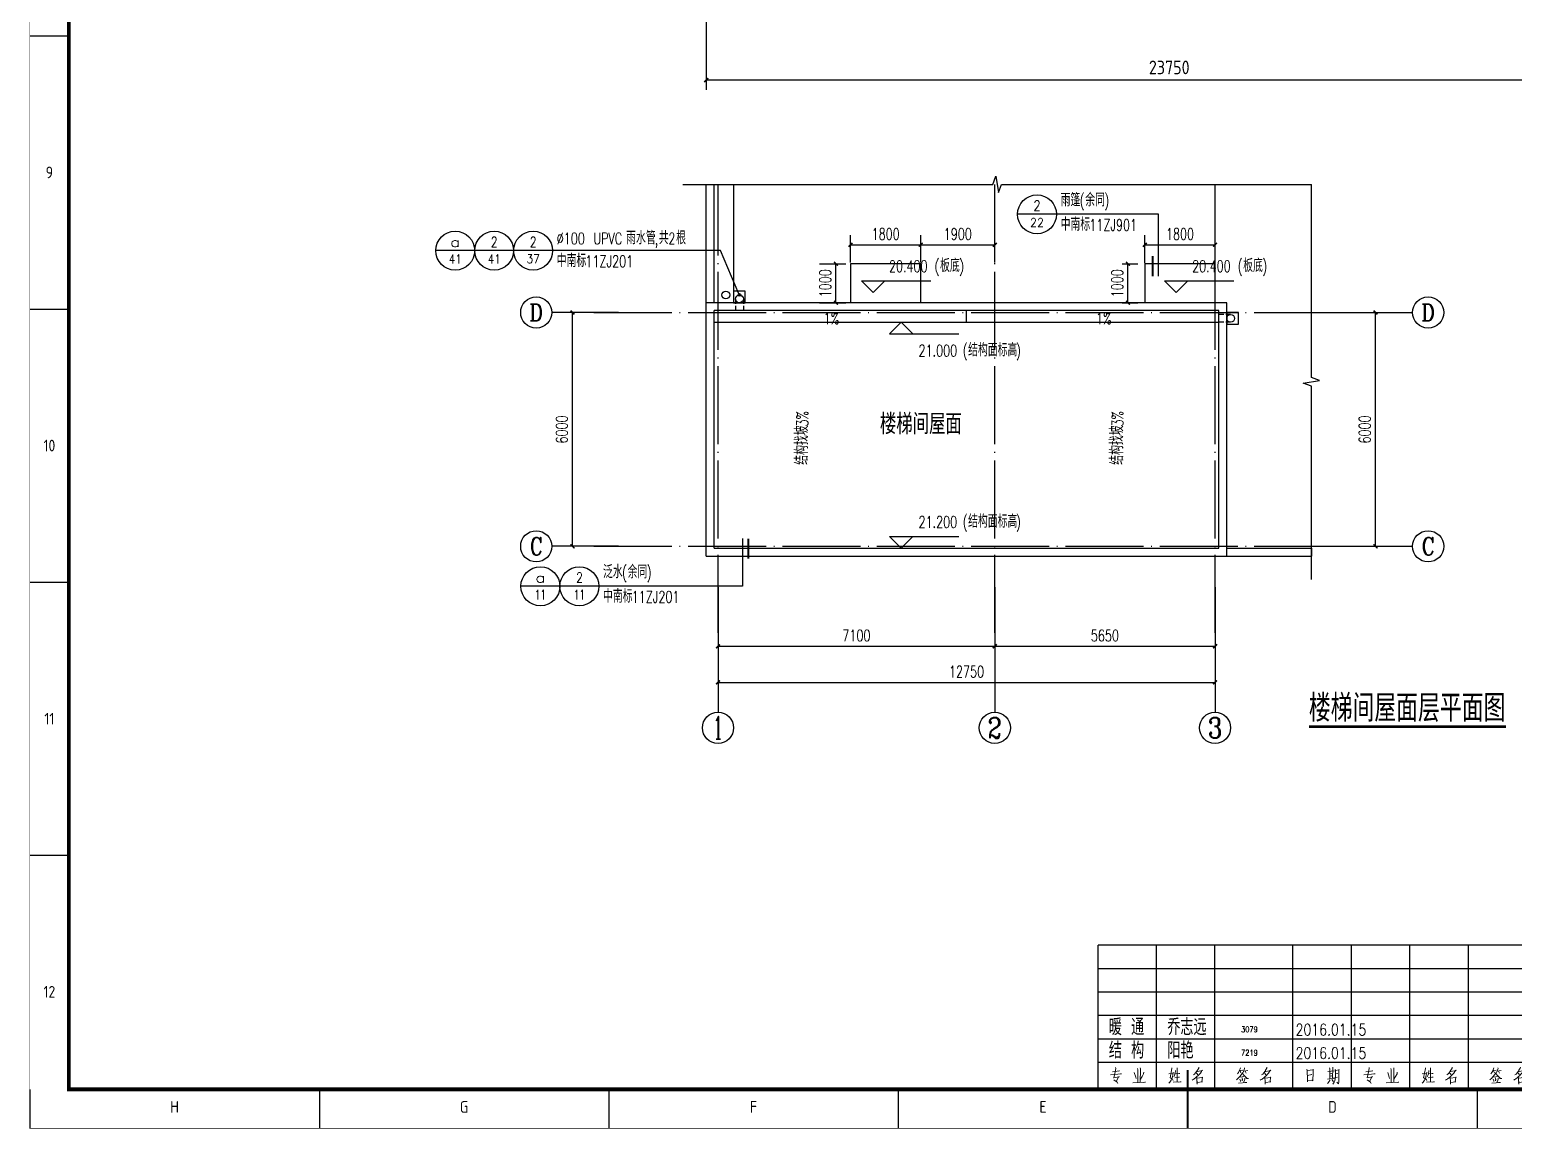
# Model space of a CAD drawing. Extents: x -59142 to 322364, y -122476 to 91021.
# Drawn here: x 185464 to 223547, y 6871 to 35089 of the extents above; entities that cross this region are included whole.
import ezdxf
from ezdxf.enums import TextEntityAlignment as Align

# ---------------------------------------------------------------- set-up
doc = ezdxf.new("R2010")
doc.units = 0
doc.header["$LTSCALE"] = 1000
doc.header["$MEASUREMENT"] = 0
doc.linetypes.add('DASH', pattern=[0.35, 0.25, -0.1])
doc.linetypes.add('DOTE', pattern=[2.42, 2, -0.2, 0.02, -0.2])
for name, color, linetype in [('AXIS', 3, 'Continuous'), ('AXIS_TEXT', 7, 'Continuous'), ('DIM_ELEV', 3, 'Continuous'), ('DIM_IDEN', 3, 'Continuous'), ('DIM_SYMB', 3, 'Continuous'), ('DOTE', 1, 'DOTE'), ('GROUND', 204, 'Continuous'), ('HQ1', 7, 'Continuous'), ('HQ2', 7, 'Continuous'), ('PUB_DIM', 3, 'Continuous'), ('PUB_TEXT', 7, 'Continuous'), ('STAIR', 2, 'Continuous'), ('TEXT', 62, 'Continuous'), ('WALL', 255, 'Continuous'), ('WALL-PARAPET', 9, 'Continuous')]:
    doc.layers.add(name, color=color, linetype=linetype)
doc.styles.add('_TCH_AXIS', font='COMPLEX', dxfattribs={"bigfont": 'GBCBIG'})
doc.styles.add('_TCH_DIM', font='SIMPLEX', dxfattribs={"bigfont": 'GBCBIG'})
doc.styles.add('_TCH_DIM_T3', font='SIMPLEX', dxfattribs={"width": 0.705882, "bigfont": 'GBCBIG'})
doc.styles.add('_TCH_LABEL', font='COMPLEX', dxfattribs={"bigfont": 'GBCBIG'})
doc.styles.add('COMPLEX', font='COMPLEX')
doc.styles.add('HZTXT', font='geditxt.shx', dxfattribs={"width": 0.8, "bigfont": 'hztxt1.shx'})
doc.styles.get("Standard").update_dxf_attribs({"font": 'gbenor.shx', "bigfont": 'gbcbig.shx'})
doc.styles.add('TK', font='GEDITXT.SHX', dxfattribs={"width": 0.85, "height": 3.5, "bigfont": 'DXT.SHX'})
doc.dimstyles.new('_TCH_ARCH&&100', dxfattribs={"dimtxt": 297.5, "dimasz": 100, "dimexe": 250, "dimexo": 300, "dimgap": 126.25, "dimtad": 1, "dimdec": 0, "dimzin": 0, "dimdsep": 46, "dimtxsty": '_TCH_DIM_T3', "dimblk": 'ARCHTICK', "dimcen": 0.09, "dimazin": 2, "dimtfac": 1, "dimtdec": 0, "dimtix": 1, "dimtmove": 2, "dimatfit": 3, "dimfxl": 1, "dimtolj": 1, "dimtzin": 0, "dimarcsym": 0})
doc.dimstyles.get("Standard").update_dxf_attribs({"dimscale": 100, "dimtxt": 3.5, "dimasz": 1, "dimexe": 2.5, "dimexo": 3, "dimgap": 1.5, "dimtad": 1, "dimdec": 0, "dimzin": 0, "dimdsep": 46, "dimtxsty": 'Standard', "dimblk": 'ARCHTICK', "dimcen": 0.09, "dimadec": 0, "dimazin": 0, "dimtfac": 1, "dimtdec": 0, "dimtix": 1, "dimtmove": 2, "dimatfit": 3, "dimfxl": 1, "dimtolj": 1, "dimtzin": 0, "dimarcsym": 0})

# ---------------------------------------------------------------- blocks, each defined once
blk = doc.blocks.new('GEDI_WK_A1_V')
at = {"color": 3}
for p, q in [((0, 280.33), (10, 280.33)), ((0, 210.25), (10, 210.25)), ((0, 140.17), (10, 140.17)), ((0, 70.08), (10, 70.08)), ((0, 10), (0, 0)), ((74.25, 10), (74.25, 0)), ((148.5, 10), (148.5, 0)), ((222.75, 10), (222.75, 0)), ((297, 10), (297, 0)), ((371.25, 10), (371.25, 0))]:
    blk.add_line(p, q, dxfattribs=at)
for points, const_width in [([(0, 841), (0, 0), (594, 0), (594, 841)], 0.1), ([(10, 816), (10, 10), (584, 10), (584, 816)], 1)]:
    blk.add_lwpolyline(points, close=True, dxfattribs=dict(at, const_width=const_width))
at = {"color": 3, "const_width": 0.5}
blk.add_lwpolyline([(297, 15), (297, 0)], dxfattribs=at)
at = {"color": 3}
for s, p in [('9', (5, 245.29)), ('10', (5, 175.21)), ('11', (5, 105.12)), ('12', (5, 35.04))]:
    blk.add_text(s, height=3, dxfattribs=at).set_placement(p, align=Align.MIDDLE)
for s, p in [('H', (37.12, 4)), ('G', (111.38, 4)), ('F', (185.62, 4)), ('E', (259.88, 4)), ('D', (334.12, 4))]:
    blk.add_text(s, height=3, dxfattribs=at).set_placement(p, align=Align.CENTER)
blk = doc.blocks.new('GEDI_HQ1_2012')
at = {"layer": 'HQ1', "color": 2}
for p, q in [((0, 37), (-65, 37)), ((-65, 0), (-65, 37)), ((-50, 0), (-50, 37)), ((-35, 0), (-35, 37)), ((-15, 0), (-15, 37)), ((0, 0), (0, 37)), ((-65, 31), (0, 31)), ((-65, 25), (0, 25)), ((-65, 19), (0, 19)), ((-65, 13), (0, 13)), ((-65, 7), (0, 7)), ((0, 0), (0, 7)), ((-65, 0), (0, 0))]:
    blk.add_line(p, q, dxfattribs=at)
at = {"layer": 'HQ1', "color": 7, "lineweight": 0}
for points in [[(-61.84, 3.75), (-58.95, 3.96), (-59.09, 3.99), (-59.26, 3.96)], [(-61.32, 4.51), (-59.5, 4.74), (-59.61, 4.74), (-59.81, 4.67)], [(-60.48, 5.59), (-60.45, 5.32), (-60.68, 4.06), (-60.94, 2.94), (-61, 3), (-59.61, 3.24), (-59.64, 3.34), (-60.33, 1.98)], [(-55.7, 4.3), (-55.3, 3.17), (-55.24, 2.8)], [(-54.89, 5.32), (-54.83, 5.02), (-54.83, 1.71)], [(-54.16, 5.56), (-54.1, 5.29), (-54.16, 1.74)], [(-53.24, 4.44), (-53.3, 3.99), (-53.67, 3.34), (-54.13, 2.66)], [(-45.7, 4.4), (-45.7, 4.26), (-45.81, 3.69), (-45.9, 3.24), (-45.95, 2.94), (-46.07, 2.69), (-46.25, 2.39), (-46.42, 2.12), (-46.62, 1.84), (-46.85, 1.57)], [(-46.82, 3.96), (-45.72, 4.09)], [(-46.04, 5.53), (-46.04, 5.36), (-46.48, 3), (-46.3, 2.9), (-46.1, 2.73), (-45.92, 2.59), (-45.78, 2.42), (-45.7, 2.25)], [(-45.12, 4.88), (-45.12, 4.64), (-45.26, 3.99), (-45.4, 3.58), (-45.58, 3.21)], [(-45.17, 3.96), (-44.02, 4.06), (-44.1, 4.09), (-44.27, 4.06)], [(-44.71, 5.53), (-44.68, 5.32), (-44.74, 1.88)], [(-39.56, 4.64), (-39.47, 4.61), (-38.17, 4.84), (-38.25, 4.91), (-38.49, 4.57), (-38.74, 4.2), (-39.01, 3.89), (-39.3, 3.58), (-39.62, 3.27), (-39.96, 2.97), (-40.34, 2.69), (-40.4, 2.66), (-40.63, 2.52), (-40.86, 2.36)], [(-39.15, 5.7), (-39.18, 5.46), (-39.53, 4.91), (-39.73, 4.57), (-39.96, 4.26), (-40.25, 3.92), (-40.54, 3.69)], [(-39.88, 4.26), (-39.82, 4.23), (-39.5, 3.92), (-39.47, 3.75), (-39.59, 3.99)], [(-27.95, 4.37), (-27.98, 4.2), (-28.44, 3.58), (-28.47, 3.51), (-28.7, 3.21), (-29.11, 2.83), (-29.31, 2.66), (-29.51, 2.49)], [(-28.5, 5.49), (-28.53, 5.26), (-28.76, 4.74), (-28.96, 4.33), (-29.2, 3.99)], [(-28.73, 4.81), (-27.89, 4.91)], [(-28.53, 4.78), (-28.33, 4.26)], [(-28.01, 4.13), (-26.85, 2.83), (-26.38, 2.83), (-26.85, 2.87), (-27.08, 3.11)], [(-27.43, 5.49), (-27.4, 5.32), (-27.75, 4.37)], [(-27.6, 4.71), (-26.56, 4.88)], [(-27.28, 4.67), (-27.02, 4.13)], [(-22.07, 4.64), (-21.98, 4.61), (-20.68, 4.84), (-20.76, 4.91), (-20.99, 4.57), (-21.26, 4.2), (-21.52, 3.89), (-21.81, 3.58), (-22.12, 3.27), (-22.47, 2.97), (-22.85, 2.69), (-22.91, 2.66), (-23.14, 2.52), (-23.37, 2.36)], [(-21.66, 5.7), (-21.69, 5.46), (-22.04, 4.91), (-22.24, 4.57), (-22.47, 4.26), (-22.76, 3.92), (-23.05, 3.69)], [(-22.39, 4.26), (-22.33, 4.23), (-22.01, 3.92), (-21.98, 3.75), (-22.1, 3.99)], [(-11.41, 5.19), (-11.35, 4.84), (-11.32, 4.09), (-11.29, 3.31), (-11.29, 3.21), (-11.29, 2.66), (-11.29, 1.94), (-11.29, 2.18), (-10.17, 2.39), (-9.93, 2.15), (-9.87, 2.46), (-9.87, 2.87), (-9.84, 3.65), (-9.82, 4.47), (-9.82, 5.15), (-9.79, 5.05), (-11.32, 4.81)], [(-11.29, 3.58), (-10.17, 3.79), (-10.28, 3.82), (-10.54, 3.69)], [(-6.08, 4.57), (-4.37, 4.78)], [(-5.62, 5.49), (-5.56, 5.29), (-5.56, 2.73)], [(-5.53, 3.99), (-5.01, 4.09)], [(-4.8, 5.7), (-4.75, 5.49), (-4.83, 2.83)], [(-4.14, 5.22), (-4.05, 4.84), (-4.05, 4.09), (-4.08, 3.27), (-4.14, 2.76), (-4.28, 2.22), (-4.46, 1.88), (-4.78, 1.37)], [(-4.05, 4.81), (-3.18, 4.98), (-3.27, 5.08), (-3.27, 4.03), (-3.27, 3.96), (-3.24, 2.42), (-3.27, 1.84), (-3.3, 1.5), (-3.33, 1.4), (-3.76, 1.84), (-3.36, 1.54)], [(-4.02, 3.96), (-3.53, 4.06)], [(-60.97, 2.42), (-60.62, 2.15), (-60.39, 1.98), (-60.13, 1.81), (-59.99, 1.67), (-59.9, 1.5)], [(-56.1, 1.64), (-52.83, 1.81), (-52.98, 1.84), (-53.3, 1.77)], [(-45.75, 1.81), (-43.72, 1.91), (-43.93, 1.94), (-44.27, 1.88)], [(-45.29, 3), (-44.07, 3.17), (-44.22, 3.17), (-44.36, 3.11)], [(-39.73, 3.04), (-39.67, 2.94), (-39.62, 2.08), (-39.59, 1.98), (-39.59, 1.37), (-39.62, 1.64), (-39.62, 1.74), (-38.19, 1.91), (-38.22, 1.91), (-38.37, 1.91), (-38.22, 3.17), (-38.17, 3.11), (-38.25, 3.07), (-39.64, 2.87)], [(-28.99, 1.61), (-26.79, 1.77), (-26.93, 1.77), (-27.25, 1.74)], [(-28.62, 2.66), (-28.47, 2.22), (-28.47, 2.01), (-28.5, 2.29)], [(-27.57, 3.27), (-28.5, 3.14)], [(-28.07, 2.94), (-27.95, 2.42), (-28.01, 2.15), (-28.01, 2.52)], [(-27.34, 2.9), (-27.34, 2.66), (-27.69, 1.71)], [(-22.24, 3.04), (-22.18, 2.94), (-22.12, 2.08), (-22.1, 1.98), (-22.1, 1.37), (-22.12, 1.64), (-22.12, 1.74), (-20.71, 1.91), (-20.74, 1.91), (-20.88, 1.91), (-20.74, 3.17), (-20.68, 3.11), (-20.76, 3.07), (-22.15, 2.87)], [(-6.17, 2.63), (-4.37, 2.9), (-4.46, 2.94), (-4.57, 2.83)], [(-5.5, 2.42), (-5.53, 2.25), (-5.76, 1.91), (-5.97, 1.67), (-6.17, 1.5)], [(-5.5, 3.41), (-5.04, 3.51)], [(-5.04, 2.52), (-4.72, 2.12), (-4.72, 1.94), (-4.83, 2.25)], [(-4.08, 3.07), (-4.02, 3.07), (-3.56, 3.17)]]:
    blk.add_lwpolyline(points, dxfattribs=at)
blk.add_text('223344', height=0.0001).set_placement((-22.1, 1.74))
blk = doc.blocks.new('GEDI_HQ2_2012')
at = {"layer": 'HQ2', "color": 2}
for p, q in [((0, 37), (-65, 37)), ((-65, 0), (-65, 37)), ((-50, 0), (-50, 37)), ((-35, 0), (-35, 37)), ((-15, 0), (-15, 37)), ((0, 0), (0, 37)), ((-65, 31), (0, 31)), ((-65, 25), (0, 25)), ((-65, 19), (0, 19)), ((-65, 13), (0, 13)), ((-65, 7), (0, 7)), ((0, 0), (0, 7)), ((-65, 0), (0, 0))]:
    blk.add_line(p, q, dxfattribs=at)
at = {"layer": 'HQ2', "color": 7, "lineweight": 0}
for points in [[(-61.84, 3.75), (-58.95, 3.96), (-59.09, 3.99), (-59.26, 3.96)], [(-61.32, 4.51), (-59.5, 4.74), (-59.61, 4.74), (-59.81, 4.67)], [(-60.48, 5.59), (-60.45, 5.32), (-60.68, 4.06), (-60.94, 2.94), (-61, 3), (-59.61, 3.24), (-59.64, 3.34), (-60.33, 1.98)], [(-55.7, 4.3), (-55.3, 3.17), (-55.24, 2.8)], [(-54.89, 5.32), (-54.83, 5.02), (-54.83, 1.71)], [(-54.16, 5.56), (-54.1, 5.29), (-54.16, 1.74)], [(-53.24, 4.44), (-53.3, 3.99), (-53.67, 3.34), (-54.13, 2.66)], [(-45.7, 4.4), (-45.7, 4.26), (-45.81, 3.69), (-45.9, 3.24), (-45.95, 2.94), (-46.07, 2.69), (-46.25, 2.39), (-46.42, 2.12), (-46.62, 1.84), (-46.85, 1.57)], [(-46.82, 3.96), (-45.72, 4.09)], [(-46.04, 5.53), (-46.04, 5.36), (-46.48, 3), (-46.3, 2.9), (-46.1, 2.73), (-45.92, 2.59), (-45.78, 2.42), (-45.7, 2.25)], [(-45.12, 4.88), (-45.12, 4.64), (-45.26, 3.99), (-45.4, 3.58), (-45.58, 3.21)], [(-45.17, 3.96), (-44.02, 4.06), (-44.1, 4.09), (-44.27, 4.06)], [(-44.71, 5.53), (-44.68, 5.32), (-44.74, 1.88)], [(-39.56, 4.64), (-39.47, 4.61), (-38.17, 4.84), (-38.25, 4.91), (-38.49, 4.57), (-38.74, 4.2), (-39.01, 3.89), (-39.3, 3.58), (-39.62, 3.27), (-39.96, 2.97), (-40.34, 2.69), (-40.4, 2.66), (-40.63, 2.52), (-40.86, 2.36)], [(-39.15, 5.7), (-39.18, 5.46), (-39.53, 4.91), (-39.73, 4.57), (-39.96, 4.26), (-40.25, 3.92), (-40.54, 3.69)], [(-39.88, 4.26), (-39.82, 4.23), (-39.5, 3.92), (-39.47, 3.75), (-39.59, 3.99)], [(-27.95, 4.37), (-27.98, 4.2), (-28.44, 3.58), (-28.47, 3.51), (-28.7, 3.21), (-29.11, 2.83), (-29.31, 2.66), (-29.51, 2.49)], [(-28.5, 5.49), (-28.53, 5.26), (-28.76, 4.74), (-28.96, 4.33), (-29.2, 3.99)], [(-28.73, 4.81), (-27.89, 4.91)], [(-28.53, 4.78), (-28.33, 4.26)], [(-28.01, 4.13), (-26.85, 2.83), (-26.38, 2.83), (-26.85, 2.87), (-27.08, 3.11)], [(-27.43, 5.49), (-27.4, 5.32), (-27.75, 4.37)], [(-27.6, 4.71), (-26.56, 4.88)], [(-27.28, 4.67), (-27.02, 4.13)], [(-22.07, 4.64), (-21.98, 4.61), (-20.68, 4.84), (-20.76, 4.91), (-20.99, 4.57), (-21.26, 4.2), (-21.52, 3.89), (-21.81, 3.58), (-22.12, 3.27), (-22.47, 2.97), (-22.85, 2.69), (-22.91, 2.66), (-23.14, 2.52), (-23.37, 2.36)], [(-21.66, 5.7), (-21.69, 5.46), (-22.04, 4.91), (-22.24, 4.57), (-22.47, 4.26), (-22.76, 3.92), (-23.05, 3.69)], [(-22.39, 4.26), (-22.33, 4.23), (-22.01, 3.92), (-21.98, 3.75), (-22.1, 3.99)], [(-11.41, 5.19), (-11.35, 4.84), (-11.32, 4.09), (-11.29, 3.31), (-11.29, 3.21), (-11.29, 2.66), (-11.29, 1.94), (-11.29, 2.18), (-10.17, 2.39), (-9.93, 2.15), (-9.87, 2.46), (-9.87, 2.87), (-9.84, 3.65), (-9.82, 4.47), (-9.82, 5.15), (-9.79, 5.05), (-11.32, 4.81)], [(-11.29, 3.58), (-10.17, 3.79), (-10.28, 3.82), (-10.54, 3.69)], [(-6.08, 4.57), (-4.37, 4.78)], [(-5.62, 5.49), (-5.56, 5.29), (-5.56, 2.73)], [(-5.53, 3.99), (-5.01, 4.09)], [(-4.8, 5.7), (-4.75, 5.49), (-4.83, 2.83)], [(-4.14, 5.22), (-4.05, 4.84), (-4.05, 4.09), (-4.08, 3.27), (-4.14, 2.76), (-4.28, 2.22), (-4.46, 1.88), (-4.78, 1.37)], [(-4.05, 4.81), (-3.18, 4.98), (-3.27, 5.08), (-3.27, 4.03), (-3.27, 3.96), (-3.24, 2.42), (-3.27, 1.84), (-3.3, 1.5), (-3.33, 1.4), (-3.76, 1.84), (-3.36, 1.54)], [(-4.02, 3.96), (-3.53, 4.06)], [(-60.97, 2.42), (-60.62, 2.15), (-60.39, 1.98), (-60.13, 1.81), (-59.99, 1.67), (-59.9, 1.5)], [(-56.1, 1.64), (-52.83, 1.81), (-52.98, 1.84), (-53.3, 1.77)], [(-45.75, 1.81), (-43.72, 1.91), (-43.93, 1.94), (-44.27, 1.88)], [(-45.29, 3), (-44.07, 3.17), (-44.22, 3.17), (-44.36, 3.11)], [(-39.73, 3.04), (-39.67, 2.94), (-39.62, 2.08), (-39.59, 1.98), (-39.59, 1.37), (-39.62, 1.64), (-39.62, 1.74), (-38.19, 1.91), (-38.22, 1.91), (-38.37, 1.91), (-38.22, 3.17), (-38.17, 3.11), (-38.25, 3.07), (-39.64, 2.87)], [(-28.99, 1.61), (-26.79, 1.77), (-26.93, 1.77), (-27.25, 1.74)], [(-28.62, 2.66), (-28.47, 2.22), (-28.47, 2.01), (-28.5, 2.29)], [(-27.57, 3.27), (-28.5, 3.14)], [(-28.07, 2.94), (-27.95, 2.42), (-28.01, 2.15), (-28.01, 2.52)], [(-27.34, 2.9), (-27.34, 2.66), (-27.69, 1.71)], [(-22.24, 3.04), (-22.18, 2.94), (-22.12, 2.08), (-22.1, 1.98), (-22.1, 1.37), (-22.12, 1.64), (-22.12, 1.74), (-20.71, 1.91), (-20.74, 1.91), (-20.88, 1.91), (-20.74, 3.17), (-20.68, 3.11), (-20.76, 3.07), (-22.15, 2.87)], [(-6.17, 2.63), (-4.37, 2.9), (-4.46, 2.94), (-4.57, 2.83)], [(-5.5, 2.42), (-5.53, 2.25), (-5.76, 1.91), (-5.97, 1.67), (-6.17, 1.5)], [(-5.5, 3.41), (-5.04, 3.51)], [(-5.04, 2.52), (-4.72, 2.12), (-4.72, 1.94), (-4.83, 2.25)], [(-4.08, 3.07), (-4.02, 3.07), (-3.56, 3.17)]]:
    blk.add_lwpolyline(points, dxfattribs=at)
blk.add_text('112233', height=0.0001).set_placement((-22.1, 1.74))
blk = doc.blocks.new('A$C711966D6')
for name, p in [('GEDI_WK_A1_V', (0, 0)), ('GEDI_HQ2_2012', (339, 10)), ('GEDI_HQ1_2012', (404, 10))]:
    blk.add_blockref(name, p)
at = {"style": 'TK', "width": 0.85}
for tag, height, p in [('PROJECTNAME', 4.75, (529, 44)), ('PHASE', 4, (571, 44)), ('DRAWINGNAME', 4.75, (539, 31))]:
    blk.add_attdef(tag, text='', height=height, dxfattribs=at).set_placement(p, align=Align.MIDDLE_CENTER)
for tag, p, height in [('APPROVE', (416, 32.75), 3.5), ('DESIGN', (461, 32.75), 3.5), ('REVIEW1', (416, 25.75), 3.5), ('DRAW', (461, 25.75), 3.5), ('REVIEW2', (416, 18.75), 3.5), ('PROPORTION', (461, 18.75), 3.5), ('DRAWINGNUMBER', (511, 18.5), 4), ('CHECK', (416, 11.75), 3.5), ('DATE', (461, 11.75), 3.5), ('VERSION', (577, 11.75), 3.5)]:
    blk.add_attdef(tag, p, '', height=height, dxfattribs=at)
blk = doc.blocks.new('是飞洒发时')
at = {"xscale": 100, "yscale": 100, "zscale": 100}
blk.add_blockref('A$C711966D6', (0, 0), dxfattribs=at)
blk = doc.blocks.new('_ArchTick')
at = {"color": 0, "linetype": 'ByBlock', "const_width": 0.4}
blk.add_lwpolyline([(-0.5, -0.5), (0.5, 0.5)], dxfattribs=at)
blk = doc.blocks.new('*D1026')
at = {"layer": 'Defpoints', "color": 0, "transparency": 16777216}
for p in [(210221, 29569), (208321, 28814), (210221, 28814)]:
    blk.add_point(p, dxfattribs=at)
at = {"layer": 'PUB_DIM', "color": 0, "lineweight": -2, "transparency": 16777216}
for p, q in [((208321, 29114), (208321, 29819)), ((210221, 29114), (210221, 29819)), ((208321, 29569), (210221, 29569))]:
    blk.add_line(p, q, dxfattribs=at)
at = {"layer": 'PUB_DIM', "color": 0, "lineweight": -2, "transparency": 16777216, "xscale": 100, "yscale": 100, "zscale": 100, "rotation": 180}
blk.add_blockref('_ArchTick', (208321, 29569), dxfattribs=at)
at = {"layer": 'PUB_DIM', "color": 0, "lineweight": -2, "transparency": 16777216, "xscale": 100, "yscale": 100, "zscale": 100}
blk.add_blockref('_ArchTick', (210221, 29569), dxfattribs=at)
at = {"layer": 'PUB_DIM', "color": 0, "transparency": 16777216, "insert": (209271, 29844), "char_height": 297.5, "attachment_point": 5, "style": '_TCH_DIM_T3'}
blk.add_mtext('\\A1;1900', dxfattribs=at)
blk = doc.blocks.new('*D1027')
at = {"layer": 'Defpoints', "color": 0, "transparency": 16777216}
for p in [(208321, 29569), (206521, 28814), (208321, 28814)]:
    blk.add_point(p, dxfattribs=at)
at = {"layer": 'PUB_DIM', "color": 0, "lineweight": -2, "transparency": 16777216}
for p, q in [((206521, 29114), (206521, 29819)), ((208321, 29114), (208321, 29819)), ((206521, 29569), (208321, 29569))]:
    blk.add_line(p, q, dxfattribs=at)
at = {"layer": 'PUB_DIM', "color": 0, "lineweight": -2, "transparency": 16777216, "xscale": 100, "yscale": 100, "zscale": 100, "rotation": 180}
blk.add_blockref('_ArchTick', (206521, 29569), dxfattribs=at)
at = {"layer": 'PUB_DIM', "color": 0, "lineweight": -2, "transparency": 16777216, "xscale": 100, "yscale": 100, "zscale": 100}
blk.add_blockref('_ArchTick', (208321, 29569), dxfattribs=at)
at = {"layer": 'PUB_DIM', "color": 0, "transparency": 16777216, "insert": (207421, 29844), "char_height": 297.5, "attachment_point": 5, "style": '_TCH_DIM_T3'}
blk.add_mtext('\\A1;1800', dxfattribs=at)
blk = doc.blocks.new('*D1028')
at = {"layer": 'Defpoints', "color": 0, "transparency": 16777216}
for p in [(215871, 29569), (214071, 28800), (215871, 28800)]:
    blk.add_point(p, dxfattribs=at)
at = {"layer": 'PUB_DIM', "color": 0, "lineweight": -2, "transparency": 16777216}
for p, q in [((214071, 29100), (214071, 29819)), ((215871, 29100), (215871, 29819)), ((214071, 29569), (215871, 29569))]:
    blk.add_line(p, q, dxfattribs=at)
at = {"layer": 'PUB_DIM', "color": 0, "lineweight": -2, "transparency": 16777216, "xscale": 100, "yscale": 100, "zscale": 100, "rotation": 180}
blk.add_blockref('_ArchTick', (214071, 29569), dxfattribs=at)
at = {"layer": 'PUB_DIM', "color": 0, "lineweight": -2, "transparency": 16777216, "xscale": 100, "yscale": 100, "zscale": 100}
blk.add_blockref('_ArchTick', (215871, 29569), dxfattribs=at)
at = {"layer": 'PUB_DIM', "color": 0, "transparency": 16777216, "insert": (214971, 29844), "char_height": 297.5, "attachment_point": 5, "style": '_TCH_DIM_T3'}
blk.add_mtext('\\A1;1800', dxfattribs=at)
blk = doc.blocks.new('*D1029')
at = {"layer": 'Defpoints', "color": 0, "transparency": 16777216}
for p in [(213189, 29081), (213636, 29081), (213189, 28081)]:
    blk.add_point(p, dxfattribs=at)
at = {"layer": 'PUB_DIM', "color": 0, "lineweight": -2, "transparency": 16777216}
for p, q in [((213489, 29081), (213886, 29081)), ((213636, 28081), (213636, 29081)), ((213489, 28081), (213886, 28081))]:
    blk.add_line(p, q, dxfattribs=at)
at = {"layer": 'PUB_DIM', "color": 0, "lineweight": -2, "transparency": 16777216, "xscale": 100, "yscale": 100, "zscale": 100}
for p, rotation in [((213636, 29081), 90), ((213636, 28081), 270)]:
    blk.add_blockref('_ArchTick', p, dxfattribs=dict(at, rotation=rotation))
at = {"layer": 'PUB_DIM', "color": 0, "transparency": 16777216, "insert": (213361, 28581), "char_height": 297.5, "attachment_point": 5, "rotation": 90, "style": '_TCH_DIM_T3'}
blk.add_mtext('\\A1;1000', dxfattribs=at)
blk = doc.blocks.new('*D1030')
at = {"layer": 'Defpoints', "color": 0, "transparency": 16777216}
for p in [(205426, 29081), (206146, 29081), (205426, 28081)]:
    blk.add_point(p, dxfattribs=at)
at = {"layer": 'PUB_DIM', "color": 0, "lineweight": -2, "transparency": 16777216}
for p, q in [((205726, 29081), (206396, 29081)), ((206146, 28081), (206146, 29081)), ((205726, 28081), (206396, 28081))]:
    blk.add_line(p, q, dxfattribs=at)
at = {"layer": 'PUB_DIM', "color": 0, "lineweight": -2, "transparency": 16777216, "xscale": 100, "yscale": 100, "zscale": 100}
for p, rotation in [((206146, 29081), 90), ((206146, 28081), 270)]:
    blk.add_blockref('_ArchTick', p, dxfattribs=dict(at, rotation=rotation))
at = {"layer": 'PUB_DIM', "color": 0, "transparency": 16777216, "insert": (205871, 28581), "char_height": 297.5, "attachment_point": 5, "rotation": 90, "style": '_TCH_DIM_T3'}
blk.add_mtext('\\A1;1000', dxfattribs=at)
blk = doc.blocks.new('*D1031')
at = {"layer": 'AXIS', "color": 0, "lineweight": -2, "transparency": 16777216}
for p, q in [((203121, 19553), (203121, 18090)), ((215871, 19553), (215871, 18090)), ((203121, 18340), (215871, 18340))]:
    blk.add_line(p, q, dxfattribs=at)
at = {"layer": 'Defpoints', "color": 0, "transparency": 16777216}
for p in [(203121, 19853), (215871, 19853), (215871, 18340)]:
    blk.add_point(p, dxfattribs=at)
at = {"layer": 'AXIS', "color": 0, "lineweight": -2, "transparency": 16777216, "xscale": 100, "yscale": 100, "zscale": 100, "rotation": 180}
blk.add_blockref('_ArchTick', (203121, 18340), dxfattribs=at)
at = {"layer": 'AXIS', "color": 0, "lineweight": -2, "transparency": 16777216, "xscale": 100, "yscale": 100, "zscale": 100}
blk.add_blockref('_ArchTick', (215871, 18340), dxfattribs=at)
at = {"layer": 'AXIS', "color": 0, "transparency": 16777216, "insert": (209496, 18615), "char_height": 297.5, "attachment_point": 5, "style": '_TCH_DIM_T3'}
blk.add_mtext('\\A1;12750', dxfattribs=at)
blk = doc.blocks.new('*D1032')
at = {"layer": 'AXIS', "color": 0, "lineweight": -2, "transparency": 16777216}
for p, q in [((219276, 27831), (220236, 27831)), ((219986, 21831), (219986, 27831)), ((219276, 21831), (220236, 21831))]:
    blk.add_line(p, q, dxfattribs=at)
at = {"layer": 'Defpoints', "color": 0, "transparency": 16777216}
for p in [(218976, 27831), (219986, 27831), (218976, 21831)]:
    blk.add_point(p, dxfattribs=at)
at = {"layer": 'AXIS', "color": 0, "lineweight": -2, "transparency": 16777216, "xscale": 100, "yscale": 100, "zscale": 100}
for p, rotation in [((219986, 27831), 90), ((219986, 21831), 270)]:
    blk.add_blockref('_ArchTick', p, dxfattribs=dict(at, rotation=rotation))
at = {"layer": 'AXIS', "color": 0, "transparency": 16777216, "insert": (219712, 24831), "char_height": 297.5, "attachment_point": 5, "rotation": 90, "style": '_TCH_DIM_T3'}
blk.add_mtext('\\A1;6000', dxfattribs=at)
blk = doc.blocks.new('*D1033')
at = {"layer": 'AXIS', "color": 0, "lineweight": -2, "transparency": 16777216}
for p, q in [((203121, 20480), (203121, 19017)), ((210221, 20480), (210221, 19017)), ((203121, 19267), (210221, 19267))]:
    blk.add_line(p, q, dxfattribs=at)
at = {"layer": 'Defpoints', "color": 0, "transparency": 16777216}
for p in [(203121, 20780), (210221, 20780), (210221, 19267)]:
    blk.add_point(p, dxfattribs=at)
at = {"layer": 'AXIS', "color": 0, "lineweight": -2, "transparency": 16777216, "xscale": 100, "yscale": 100, "zscale": 100, "rotation": 180}
blk.add_blockref('_ArchTick', (203121, 19267), dxfattribs=at)
at = {"layer": 'AXIS', "color": 0, "lineweight": -2, "transparency": 16777216, "xscale": 100, "yscale": 100, "zscale": 100}
blk.add_blockref('_ArchTick', (210221, 19267), dxfattribs=at)
at = {"layer": 'AXIS', "color": 0, "transparency": 16777216, "insert": (206671, 19542), "char_height": 297.5, "attachment_point": 5, "style": '_TCH_DIM_T3'}
blk.add_mtext('\\A1;7100', dxfattribs=at)
blk = doc.blocks.new('*D1034')
at = {"layer": 'AXIS', "color": 0, "lineweight": -2, "transparency": 16777216}
for p, q in [((210221, 20480), (210221, 19017)), ((215871, 20480), (215871, 19017)), ((210221, 19267), (215871, 19267))]:
    blk.add_line(p, q, dxfattribs=at)
at = {"layer": 'Defpoints', "color": 0, "transparency": 16777216}
for p in [(210221, 20780), (215871, 20780), (215871, 19267)]:
    blk.add_point(p, dxfattribs=at)
at = {"layer": 'AXIS', "color": 0, "lineweight": -2, "transparency": 16777216, "xscale": 100, "yscale": 100, "zscale": 100, "rotation": 180}
blk.add_blockref('_ArchTick', (210221, 19267), dxfattribs=at)
at = {"layer": 'AXIS', "color": 0, "lineweight": -2, "transparency": 16777216, "xscale": 100, "yscale": 100, "zscale": 100}
blk.add_blockref('_ArchTick', (215871, 19267), dxfattribs=at)
at = {"layer": 'AXIS', "color": 0, "transparency": 16777216, "insert": (213046, 19542), "char_height": 297.5, "attachment_point": 5, "style": '_TCH_DIM_T3'}
blk.add_mtext('\\A1;5650', dxfattribs=at)
blk = doc.blocks.new('*D1035')
at = {"layer": 'AXIS', "color": 0, "lineweight": -2, "transparency": 16777216}
for p, q in [((200569, 27831), (199140, 27831)), ((199390, 21831), (199390, 27831)), ((200569, 21831), (199140, 21831))]:
    blk.add_line(p, q, dxfattribs=at)
at = {"layer": 'Defpoints', "color": 0, "transparency": 16777216}
for p in [(199390, 27831), (200869, 27831), (200869, 21831)]:
    blk.add_point(p, dxfattribs=at)
at = {"layer": 'AXIS', "color": 0, "lineweight": -2, "transparency": 16777216, "xscale": 100, "yscale": 100, "zscale": 100}
for p, rotation in [((199390, 27831), 90), ((199390, 21831), 270)]:
    blk.add_blockref('_ArchTick', p, dxfattribs=dict(at, rotation=rotation))
at = {"layer": 'AXIS', "color": 0, "transparency": 16777216, "insert": (199115, 24831), "char_height": 297.5, "attachment_point": 5, "rotation": 90, "style": '_TCH_DIM_T3'}
blk.add_mtext('\\A1;6000', dxfattribs=at)
blk = doc.blocks.new('_AXISO')
blk.add_circle((0, 0), 0.5)
at = {"layer": 'AXIS_TEXT', "style": 'COMPLEX', "width": 1.041667}
blk.add_attdef('A', text='', height=0.56, dxfattribs=at).set_placement((-0.25, -0.28), (0.25, -0.28), align=Align.FIT)
blk = doc.blocks.new('*D1616')
at = {"color": 0, "lineweight": -2, "transparency": 16777216}
for p, q in [((202821, 40322), (202821, 33545)), ((226571, 40322), (226571, 33545)), ((226571, 33795), (202821, 33795))]:
    blk.add_line(p, q, dxfattribs=at)
at = {"layer": 'Defpoints', "color": 0, "transparency": 16777216}
for p in [(202821, 40622), (226571, 40622), (202821, 33795)]:
    blk.add_point(p, dxfattribs=at)
at = {"color": 0, "lineweight": -2, "transparency": 16777216, "xscale": 100, "yscale": 100, "zscale": 100, "rotation": 180}
blk.add_blockref('_ArchTick', (202821, 33795), dxfattribs=at)
at = {"color": 0, "lineweight": -2, "transparency": 16777216, "xscale": 100, "yscale": 100, "zscale": 100}
blk.add_blockref('_ArchTick', (226571, 33795), dxfattribs=at)
at = {"color": 0, "transparency": 16777216, "insert": (214696, 34120), "char_height": 350, "attachment_point": 5}
blk.add_mtext('\\A1;23750', dxfattribs=at)

msp = doc.modelspace()

# ---------------------------------------------------------------- linework, layer by layer
at = {"layer": 'AXIS'}
for p, q in [((199932.4, 27831.1), (198858.9, 27831.1)), ((218442, 27831.1), (220937, 27831.1)), ((199932.4, 21831.1), (198858.9, 21831.1)), ((218442, 21831.1), (220937, 21831.1)), ((203120.9, 20779.5), (203120.9, 17573.4)), ((210220.9, 20779.5), (210220.9, 17573.4)), ((215870.9, 20779.5), (215870.9, 17573.4))]:
    msp.add_line(p, q, dxfattribs=at)
for centre in [(203120.9, 17173.4), (210220.9, 17173.4), (215870.9, 17173.4)]:
    msp.add_circle(centre, 400, dxfattribs=at)
at = {"layer": 'DIM_ELEV'}
for p, q in [((207100, 28343.5), (206800, 28643.5)), ((206800, 28643.5), (208576.3, 28643.5)), ((207100, 28343.5), (207400, 28643.5)), ((214876.5, 28343.5), (214576.5, 28643.5)), ((214576.5, 28643.5), (216352.8, 28643.5)), ((214876.5, 28343.5), (215176.5, 28643.5)), ((207819, 27581.1), (207519, 27281.1)), ((207819, 27581.1), (208119, 27281.1)), ((207519, 27281.1), (209295.3, 27281.1)), ((207819, 21781.1), (207519, 22081.1)), ((207519, 22081.1), (209295.3, 22081.1)), ((207819, 21781.1), (208119, 22081.1))]:
    msp.add_line(p, q, dxfattribs=at)
at = {"layer": 'DIM_IDEN'}
for p, q in [((211804, 30350.5), (210804, 30350.5)), ((214424, 30350.5), (211804, 30350.5)), ((214424, 28763), (214424, 30350.5)), ((196879, 29419), (195879, 29419)), ((197879, 29419), (196879, 29419)), ((198879, 29419), (197879, 29419)), ((203188.5, 29419), (198879, 29419)), ((203657.4, 28312.9), (203188.5, 29419)), ((203747.5, 22029), (203747.5, 20806.5)), ((199065.5, 20806.5), (198065.5, 20806.5)), ((200065.5, 20806.5), (199065.5, 20806.5)), ((203747.5, 20806.5), (200065.5, 20806.5))]:
    msp.add_line(p, q, dxfattribs=at)
at = {"layer": 'DIM_IDEN', "const_width": 50}
for points in [[(214274, 28763), (214274, 29279)], [(203897.5, 22029), (203897.5, 21513)]]:
    msp.add_lwpolyline(points, dxfattribs=at)
at = {"layer": 'DIM_IDEN'}
for centre, radius in [((211304, 30350.5), 500), ((196379, 29419), 500), ((197379, 29419), 500), ((198379, 29419), 500), ((203670.9, 28281.1), 34.6), ((198565.5, 20806.5), 500), ((199565.5, 20806.5), 500)]:
    msp.add_circle(centre, radius, dxfattribs=at)
at = {"layer": 'DIM_SYMB'}
for points in [[(202220.9, 31119.5), (210168.4, 31119.5), (210244.9, 31329.5), (210318.9, 30909.5), (210393.4, 31119.5), (218341, 31119.5)], [(218341, 20981.1), (218341, 25937.8), (218131, 26014.2), (218551, 26088.3), (218341, 26162.8), (218341, 31119.5)]]:
    msp.add_lwpolyline(points, dxfattribs=at)
for points in [[(205728, 27679.5, 0, 0, 0), (204611.5, 27679.5, 80, 0, 0), (204311.5, 27679.5, 0, 0, 0)], [(213263.8, 27679.5, 0, 0, 0), (214380.3, 27679.5, 80, 0, 0), (214680.3, 27679.5, 0, 0, 0)], [(205538, 23923, 0, 0, 0), (205538, 25577, 80, 0, 0), (205538, 25877, 0, 0, 0)], [(213622.5, 23923, 0, 0, 0), (213622.5, 25577, 80, 0, 0), (213622.5, 25877, 0, 0, 0)]]:
    msp.add_lwpolyline(points, format="xyseb", dxfattribs=at)
at = {"layer": 'DIM_SYMB', "const_width": 70}
msp.add_lwpolyline([(218277.5, 17206.5), (223338.5, 17206.5)], dxfattribs=at)
at = {"layer": 'DOTE'}
for p, q in [((199932.4, 27831.1), (218442, 27831.1)), ((199932.4, 21831.1), (218442, 21831.1))]:
    msp.add_line(p, q, dxfattribs=at)
for points in [[(203120.9, 19613.5), (203120.9, 31119.5)], [(210220.9, 19613.5), (210220.9, 31119.5)], [(215870.9, 19613.5), (215870.9, 31119.5)]]:
    msp.add_lwpolyline(points, dxfattribs=at)
at = {"layer": 'GROUND', "color": 251}
for p, q in [((203520.9, 31119.5), (203520.9, 28081.1)), ((215870.9, 28081.1), (215870.9, 31119.5))]:
    msp.add_line(p, q, dxfattribs=at)
at = {"layer": 'GROUND', "linetype": 'DASH', "ltscale": 0.5}
for p, q in [((203570.9, 28181.1), (203570.9, 27881.1)), ((203770.9, 28181.1), (203770.9, 27881.1)), ((216270.9, 27781.1), (215970.9, 27781.1)), ((216270.9, 27581.1), (215970.9, 27581.1))]:
    msp.add_line(p, q, dxfattribs=at)
at = {"layer": 'GROUND'}
for p, q in [((209495.9, 27581.1), (209495.9, 27881.1)), ((203020.9, 27581.1), (215970.9, 27581.1))]:
    msp.add_line(p, q, dxfattribs=at)
for points in [[(203520.9, 28081.1), (203820.9, 28081.1), (203820.9, 28381.1), (203520.9, 28381.1)], [(216170.9, 27831.1), (216170.9, 27531.1), (216470.9, 27531.1), (216470.9, 27831.1)]]:
    msp.add_lwpolyline(points, close=True, dxfattribs=at)
at = {"layer": 'GROUND', "color": 251}
msp.add_circle((203320.9, 28281.1), 100, dxfattribs=at)
at = {"layer": 'GROUND'}
for centre in [(203670.9, 28181.1), (216270.9, 27681.1)]:
    msp.add_circle(centre, 100, dxfattribs=at)
at = {"layer": 'STAIR'}
for points in [[(208320.9, 28081.1), (208320.9, 29081.1), (206520.9, 29081.1), (206520.9, 28081.1)], [(215870.9, 28081.1), (215870.9, 29081.1), (214070.9, 29081.1), (214070.9, 28081.1)]]:
    msp.add_lwpolyline(points, dxfattribs=at)
at = {"layer": 'WALL'}
for p, q in [((216170.9, 28081.1), (202820.9, 28081.1)), ((202820.9, 21581.1), (202820.9, 28081.1)), ((215970.9, 27881.1), (203020.9, 27881.1)), ((203020.9, 21781.1), (203020.9, 27881.1)), ((215970.9, 21781.1), (215970.9, 27881.1)), ((216170.9, 21581.1), (216170.9, 28081.1)), ((203020.9, 21781.1), (215970.9, 21781.1)), ((202820.9, 21581.1), (216170.9, 21581.1))]:
    msp.add_line(p, q, dxfattribs=at)
at = {"layer": 'WALL-PARAPET'}
for p, q in [((202820.9, 28081.1), (202820.9, 31119.5)), ((202820.9, 31119.5), (203020.9, 31119.5)), ((203020.9, 28081.1), (203020.9, 31119.5)), ((216170.9, 21781.1), (218341, 21781.1)), ((218341, 21781.1), (218341, 21581.1)), ((216170.9, 21581.1), (218341, 21581.1))]:
    msp.add_line(p, q, dxfattribs=at)

# ---------------------------------------------------------------- block references
msp.add_blockref('是飞洒发时', (185469.5, 6896))
at = {"layer": 'AXIS'}
ref = msp.add_blockref('_AXISO', (198458.9, 27831.1), dxfattribs=dict(at, xscale=800, yscale=800, zscale=800))
ref.add_attrib('A', 'D', dxfattribs={"layer": 'AXIS_TEXT', "height": 435.3, "style": '_TCH_AXIS'}).set_placement((198282.8, 27613.4), (198635.1, 27613.4), align=Align.FIT)
ref = msp.add_blockref('_AXISO', (221337, 27831.1), dxfattribs=dict(at, xscale=800, yscale=800, zscale=800))
ref.add_attrib('A', 'D', dxfattribs={"layer": 'AXIS_TEXT', "height": 435.3, "style": '_TCH_AXIS'}).set_placement((221160.8, 27613.4), (221513.2, 27613.4), align=Align.FIT)
ref = msp.add_blockref('_AXISO', (198458.9, 21831.1), dxfattribs=dict(at, xscale=800, yscale=800, zscale=800))
ref.add_attrib('A', 'C', dxfattribs={"layer": 'AXIS_TEXT', "height": 455.7, "style": '_TCH_AXIS'}).set_placement((198296.2, 21603.2), (198621.7, 21603.2), align=Align.FIT)
ref = msp.add_blockref('_AXISO', (221337, 21831.1), dxfattribs=dict(at, xscale=800, yscale=800, zscale=800))
ref.add_attrib('A', 'C', dxfattribs={"layer": 'AXIS_TEXT', "height": 455.7, "style": '_TCH_AXIS'}).set_placement((221174.3, 21603.2), (221499.7, 21603.2), align=Align.FIT)

# ---------------------------------------------------------------- texts
at = {"style": 'HZTXT', "width": 0.8}
for s, height, p in [('暖', 420, (213146, 9287)), ('通', 420, (213717.2, 9287)), ('乔志远', 420, (214646, 9287)), ('2016.01.15', 294, (217937.5, 9280)), ('结', 420, (213146, 8687)), ('构', 420, (213717.2, 8687)), ('阳艳', 420, (214646, 8687)), ('3079', 147, (216539.5, 9361.5)), ('7219', 147, (216539.5, 8761.5)), ('2016.01.15', 294, (217937.5, 8680))]:
    msp.add_text(s, height=height, dxfattribs=at).set_placement(p)
at = {"layer": 'AXIS_TEXT', "style": '_TCH_AXIS'}
for s, height, p, p2 in [('1', 588.3, (202994.8, 16879.3), (203246.9, 16879.3)), ('2', 532.5, (210043.4, 16907.2), (210398.4, 16907.2)), ('3', 532.5, (215693.4, 16907.2), (216048.4, 16907.2))]:
    msp.add_text(s, height=height, dxfattribs=at).set_placement(p, p2, align=Align.FIT)
at = {"layer": 'PUB_TEXT', "style": '_TCH_DIM'}
for s, height, p in [('雨篷', 337.59, (211909, 30554.7)), ('余同', 337.59, (212540.5, 30554.7)), ('中南标', 337.59, (211909, 29929)), ('雨水管', 337.59, (200764, 29580.7)), ('共', 337.6, (201601.2, 29580.7)), ('根', 337.6, (202047, 29580.7)), ('中南标', 337.59, (198984, 28997.5)), ('板底', 337.59, (208816.3, 28870.1)), ('板底', 337.59, (216592.8, 28870.1)), ('结构面标高', 337.59, (209535.3, 26704.4)), ('结构面标高', 337.59, (209535.3, 22307.7)), ('泛水', 337.59, (200170.5, 21010.7)), ('余同', 337.59, (200802, 21010.7)), ('中南标', 337.59, (200170.5, 20385))]:
    msp.add_text(s, height=height, dxfattribs=at).set_placement(p)
at = {"layer": 'PUB_TEXT'}
for s, height, style, width, p in [('(', 297.5, '_TCH_DIM', 0.705882, (212400.5, 30554.7)), (')', 297.5, '_TCH_DIM', 0.705882, (213032, 30554.7)), ('11ZJ901', 297.5, '_TCH_DIM', 0.705882, (212646.2, 29929)), ('%%c100', 297.5, '_TCH_DIM', 0.705882, (198984, 29580.7)), ('UPVC', 297.5, '_TCH_DIM', 0.705882, (199924, 29580.7)), ('2', 297.5, '_TCH_DIM', 0.705882, (201847, 29580.7)), (',', 297.5, '_TCH_DIM', 0.705882, (201501.2, 29580.7)), ('11ZJ201', 297.5, '_TCH_DIM', 0.705882, (199721.2, 28997.5)), ('20.400', 297.5, '_TCH_DIM', 0.705882, (207506.3, 28870.1)), ('(', 297.5, '_TCH_DIM', 0.705882, (208676.3, 28870.1)), (')', 297.5, '_TCH_DIM', 0.705882, (209307.8, 28870.1)), ('20.400', 297.5, '_TCH_DIM', 0.705882, (215282.8, 28870.1)), ('(', 297.5, '_TCH_DIM', 0.705882, (216452.8, 28870.1)), (')', 297.5, '_TCH_DIM', 0.705882, (217084.3, 28870.1)), ('1%%%', 297.5, '_TCH_DIM', 0.705882, (205833, 27530.8)), ('1%%%', 297.5, '_TCH_DIM', 0.705882, (212818.8, 27530.8)), ('(', 297.5, '_TCH_DIM', 0.705882, (209395.3, 26704.4)), (')', 297.5, '_TCH_DIM', 0.705882, (210764, 26704.4)), ('21.000', 297.5, '_TCH_DIM', 0.705882, (208265.3, 26704.4)), ('21.200', 297.5, '_TCH_DIM', 0.705882, (208265.3, 22307.7)), ('(', 297.5, '_TCH_DIM', 0.705882, (209395.3, 22307.7)), (')', 297.5, '_TCH_DIM', 0.705882, (210764, 22307.7)), ('(', 297.5, '_TCH_DIM', 0.705882, (200662, 21010.7)), (')', 297.5, '_TCH_DIM', 0.705882, (201293.5, 21010.7)), ('11ZJ201', 297.5, '_TCH_DIM', 0.705882, (200907.7, 20385)), ('楼梯间屋面层平面图', 700, 'HZTXT', 0.8, (218277.5, 17330))]:
    msp.add_text(s, height=height, dxfattribs=dict(at, style=style, width=width)).set_placement(p)
at = {"layer": 'PUB_TEXT', "style": '_TCH_LABEL'}
for s, height, p, p2 in [('2', 261, (211217, 30443), (211391, 30443)), ('22', 219.66, (211126.2, 30031.8), (211481.8, 30031.8)), ('2', 261, (197292, 29511.5), (197466, 29511.5)), ('2', 261, (198292, 29511.5), (198466, 29511.5)), ('41', 228.73, (196215.6, 29092.7), (196542.4, 29092.7)), ('41', 228.73, (197215.6, 29092.7), (197542.4, 29092.7)), ('37', 221.93, (198204.6, 29098.4), (198553.4, 29098.4)), ('2', 261, (199478.5, 20899), (199652.5, 20899)), ('11', 242.02, (198427.2, 20469.1), (198703.8, 20469.1)), ('11', 242.02, (199427.2, 20469.1), (199703.8, 20469.1))]:
    msp.add_text(s, height=height, dxfattribs=at).set_placement(p, p2, align=Align.FIT)
at = {"layer": 'PUB_TEXT', "style": '_TCH_LABEL', "width": 1.5}
for p, p2 in [((196247.6, 29513.9), (196510.4, 29513.9)), ((198434.1, 20901.4), (198696.9, 20901.4))]:
    msp.add_text('a', height=245.2, dxfattribs=at).set_placement(p, p2, align=Align.FIT)
at = {"layer": 'PUB_TEXT', "style": '_TCH_DIM', "width": 0.705882}
for p in [(205433, 24906), (213517.5, 24906)]:
    msp.add_text('3%%%', height=297.5, rotation=90, dxfattribs=at).set_placement(p)
at = {"layer": 'PUB_TEXT', "style": '_TCH_DIM'}
for p in [(205433, 23923), (213517.5, 23923)]:
    msp.add_text('结构找坡', height=337.59, rotation=90, dxfattribs=at).set_placement(p)
at = {"layer": 'TEXT', "style": 'HZTXT', "width": 0.8}
msp.add_text('楼梯间屋面', height=525, dxfattribs=at).set_placement((207274, 24708))

# ---------------------------------------------------------------- dimensions: what is measured, and where the dimension line sits
dim = msp.add_linear_dim(base=(202820.9, 33795), p1=(226570.9, 40622.1), p2=(202820.9, 40622.1), dimstyle='Standard', override={"dimarcsym": 1})
dim.commit()
dim.dimension.update_dxf_attribs({"geometry": '*D1616', "text_midpoint": (214695.9, 34120)})
at = {"layer": 'AXIS'}
for p1, p2, distance, picture, middle in [((200869, 21831.1), (200869, 27831.1), 1479, '*D1035', (199115, 24831.1)), ((218975.5, 21831.1), (218975.5, 27831.1), -1011, '*D1032', (219711.5, 24831.1)), ((203120.9, 20779.5), (210220.9, 20779.5), -1512.9, '*D1033', (206670.9, 19541.6)), ((210220.9, 20779.5), (215870.9, 20779.5), -1512.9, '*D1034', (213045.9, 19541.6)), ((203120.9, 19853), (215870.9, 19853), -1512.9, '*D1031', (209495.9, 18615.1))]:
    dim = msp.add_aligned_dim(p1=p1, p2=p2, distance=distance, dimstyle='_TCH_ARCH&&100', dxfattribs=at)
    dim.commit()
    dim.dimension.update_dxf_attribs({"geometry": picture, "text_midpoint": middle})
at = {"layer": 'PUB_DIM'}
for p1, p2, distance, picture, middle in [((206520.9, 28813.5), (208320.9, 28813.5), 755.4, '*D1027', (207420.9, 29843.9)), ((208320.9, 28813.5), (210220.9, 28813.5), 755.4, '*D1026', (209270.9, 29843.9)), ((214070.9, 28800.5), (215870.9, 28800.5), 768.4, '*D1028', (214970.9, 29843.9)), ((205425.7, 28081.1), (205425.7, 29081.1), -720.3, '*D1030', (205871, 28581.1)), ((213188.8, 28081.1), (213188.8, 29081.1), -447.2, '*D1029', (213361, 28581.1))]:
    dim = msp.add_aligned_dim(p1=p1, p2=p2, distance=distance, dimstyle='_TCH_ARCH&&100', dxfattribs=at)
    dim.commit()
    dim.dimension.update_dxf_attribs({"geometry": picture, "text_midpoint": middle})

doc.saveas('drawing.dxf')
